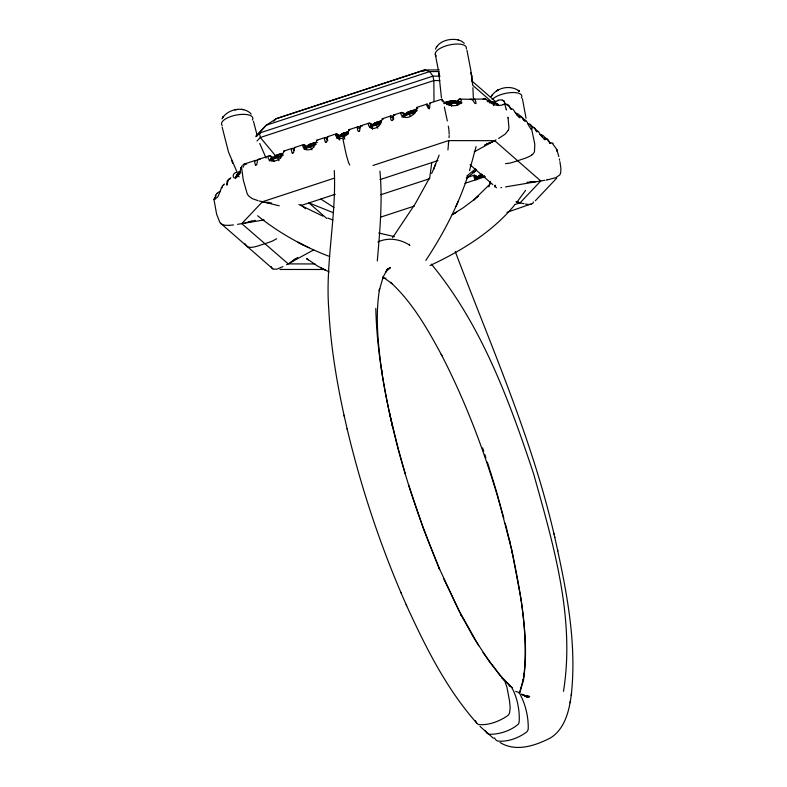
<?xml version="1.0" encoding="UTF-8"?>
<svg xmlns="http://www.w3.org/2000/svg" width="787" height="787" viewBox="0 0 787 787"><rect width="100%" height="100%" fill="white"/><g stroke="black" fill="none" stroke-linecap="round" stroke-linejoin="round"><path stroke-width="1.18" d="M449.18 134.272L448.944 130.268A7.378 0.797 80.6 0 0 448.541 127.455L448.315 126.156M390.421 116.997L390.972 119.939L392.172 120.568M449.161 135.521L449.043 137.686M357.278 127.868L357.819 130.819L359.01 131.449M293.964 148.645L293.866 151.812L292.961 153.131M377.298 260.94C379.855 231.112 382.718 201.108 379.934 171.182M447.931 149.963L448.797 140.509L372.979 165.486M413.598 114.489L415.516 111.754L416.431 108.34M416.412 108.508L416.903 107.406M571.234 695.472C577.196 642.084 566.128 588.528 554.609 536.616M426.879 104.356L427.164 104.041A25.587 2.705 75.6 0 1 427.882 104.946L429.053 108.99M431.778 162.663L429.594 178.718L380.79 194.733M500.07 742.534C515.898 752.293 535.17 745.771 550.339 737.999C563.167 730.188 568.155 714.665 570.427 700.637M570.093 702.811L571.559 693.357M348.661 131.222L347.933 133.918M448.492 142.752L448.374 144.07M456.873 105.537L457.168 102.28L454.837 100.913L449.957 101.061L444.006 102.999C449.357 100.628 455.378 100.323 460.887 102.389M488.963 186.903L490.468 181.404M563.492 691.301C575.336 617.893 553.192 543.876 533.576 473.695C509.091 400.052 481.408 324.657 431.374 264.137M476.096 146.569L469.524 170.651M220.222 191.359L221.472 187.454M430.391 103.451L430.302 103.333A17.432 1.83 75.4 0 0 430.046 103.097L429.604 107.78M220.114 191.703L217.773 196.917L214.703 199.396M467.803 176.022C457.985 206.007 443.16 234.142 425.816 260.428M435.477 49.109C438.969 40.658 450.184 38.12 458.398 39.94M235.815 176.672L239.996 171.418L240.556 171.94L237.025 174.527L235.913 177.173L237.861 174.547L240.743 172.796M238.855 174.744L241.52 167.011L243.242 179.839L247.138 193.553A7.378 4.25 61.2 0 0 248.653 195.983L252.145 198.599L258.136 200.695M519.676 693.14L523.581 679.496L523.168 681.542C527.752 654.154 524.762 626.177 521.053 598.877L521.299 600.52L511.796 550.3L497.168 493.862M439.156 155.137L433.45 169.451L435.673 164.208L435.437 164.758M493.616 105.596L494.275 102.507L487.891 100.952M519.331 693.367L523.365 679.319L523.03 681.493L524.329 673.101L524.004 675.216C528.195 633.958 520.63 592.581 512.239 552.317L512.504 553.438L509.592 540.718M476.076 179.239L475.309 177.892L481.821 174.311L481.26 177.045L474.974 179.682M484.477 175.993L483.759 177.419M508.077 117.922L508.923 127.494A7.378 5.361 -76.3 0 1 508.264 130.298L508.235 130.278M241.835 166.332L242.258 165.418M455.88 206.558L458.024 201.708M431.62 173.504L433.706 168.871M545.086 139.624C545.598 136.741 542.391 134.38 539.715 134.557M221.964 118.807C227.069 109.59 241.953 105.861 250.217 112.994M508.186 130.386L505.165 134.134L498.594 138.463M491.265 96.467L491.983 95.168L491.216 96.585C496.44 87.308 511.324 84.386 519.489 91.42L518.387 90.426L519.489 91.42M475.673 169.943L474.886 171.556L466.406 178.364M327.235 137.066L327.972 136.594M429.466 178.059L415.28 203.715L392.595 237.713M493.38 105.537L494.482 103.372C496.331 102.654 499.952 107.386 497.522 103.933L488.029 101.031M216.041 195.884L214.881 198.334M457.926 101.926L458.172 100.51M284.284 150.927L280.644 158.118M436.411 47.072L436.824 46.443M525.608 190.336L517.61 201.295M474.561 175.068C472.731 176.091 474.856 179.131 476.263 179.879M317.446 140.411L317.309 140.342A15.858 3.62 70 0 0 316.915 140.204L313.698 147.258M393.736 119.191A3.315 0.836 71.9 0 1 393.618 118.67L392.664 116.545A24.899 6.07 72.2 0 0 391.237 115.787L390.539 116.289A5.863 1.426 71.7 0 0 390.441 117.027M393.972 114.932L393.205 115.62L392.802 120.047A0.984 0.787 -40.8 0 1 392.359 120.48M383.603 119.014A31.677 7.791 69.9 0 0 383.043 118.729L382.984 118.798A15.848 3.856 69.3 0 0 382.561 118.699L379.236 125.743M270.059 160.184L271.515 158.285L276.129 155.334L282.061 153.396L276.129 155.334L273.492 158.079L271.515 158.285L269.292 160.617M326.625 138.158A24.938 6.306 71.9 0 0 325.238 137.45L324.382 139.122L325.395 142.172A0.984 0.797 -37 0 0 325.926 142.28M358.154 126.687L357.416 127.16A5.863 1.495 71.4 0 0 357.298 127.897M362.069 126.323A24.938 6.335 71.7 0 0 360.869 125.753L360.072 126.491L359.649 130.937A0.984 0.787 -40.8 0 1 359.206 131.36M303.939 144.67A15.848 4.171 74.4 0 0 303.566 144.582C301.244 145.88 304.274 149.392 306.192 149.717M293.581 149.009A25.007 6.601 71.6 0 0 292.144 148.31L291.229 150.002L292.243 153.052M295.43 147.612A24.899 6.552 71.5 0 0 294.869 147.415L294.112 147.936A5.863 1.544 72 0 0 293.945 148.615M369.811 123.225L369.703 123.185A15.858 4.407 73.7 0 0 369.211 123.067C366.772 124.228 369.792 127.907 371.739 128.202M514.255 205.446C491.944 232.401 461.31 250.846 429.997 265.563M490.271 183.843L473.843 199.898L478.211 196.17L477.394 196.858M401.852 112.344C399.088 113.603 402.698 117.361 404.793 117.371A9.08 7.417 -42.5 0 0 413.391 114.302M476.46 169.884L474.886 171.556L472.554 172.323M255.923 136.062L266.203 125.231L276.188 118.699L424.665 69.964L439.264 69.925M256.041 136.633L266.203 125.231L429.653 71.587L439.156 71.528M256.975 141.04L260.34 137.489L433.853 80.549L439.835 80.549M333.934 178.295L262.464 201.757L241.747 223.626L237.556 224.344M544.909 180.272L540.777 180.98L520.099 202.83L514.491 204.669M535.278 200.793L556.734 178.137M239.996 171.418L237.025 174.527L239.15 176.839M307.097 146.589L309.065 144.533L315.007 142.585L317.309 142.575M340.023 135.777L342.001 133.721L347.933 131.773L342.001 133.721L337.387 136.672L339.591 139.86M273.758 121.218L276.188 118.699L424.665 69.964L429.653 71.587L432.909 76.142L433.853 80.549L433.991 101.375M295.361 258.756L290.255 262.573M297.781 257.408L291.328 262.051M222.564 185.801L223.439 185.093A7.909 6.758 20.1 0 1 223.793 184.856M269.223 155.875C266.095 156.947 269.607 161.04 271.849 161.01M257.772 160.489L257.556 160.42A29.562 11.687 67.9 0 0 257.133 160.312L256.808 160.243A17.432 6.896 67.9 0 0 256.08 160.184L254.575 161.758L255.382 164.965A0.994 0.807 -36.7 0 0 255.775 165.083M260.044 159.377A25.587 10.093 67.8 0 0 258.943 159.2L257.772 159.859A5.912 2.331 68.7 0 0 257.467 160.597L256.808 164.493A1.072 0.876 -39.5 0 1 255.775 165.083M475.496 168.861L466.809 176.072M474.659 199.2L463.415 207.63L452.299 214.674L456.391 212.244L455.447 212.795M474.866 179.18L481.821 174.311M269.292 160.902L279.1 154.37M312.036 143.559L305.051 147.986L304.126 149.294L316.246 144.316L310.973 143.913L309.065 144.533L304.461 147.474L305.238 148.851M336.954 137.981L344.972 132.747M377.898 121.936L370.923 126.373L369.988 127.681L373.491 125.822L380.721 123.667L380.623 123.166L376.097 124.179L370.923 126.373L370.323 125.861L374.937 122.91L380.869 120.962L374.937 122.91L372.3 125.654L370.323 125.861M401.882 117.066L410.844 111.134M531.638 155.078L532.081 154.744A6.66 5.922 -48.9 0 0 534.442 151.704L534.806 145.024A63.245 56.271 -48.9 0 0 534.412 142.221L531.973 130.701A66.875 59.507 -48.9 0 0 531.461 128.871L531.461 128.881M256.651 135.777L258.166 134.666M258.923 134.105L260.438 132.983M276.621 238.776L272.735 240.901A55.798 49.65 -48.9 0 1 269.656 242.13L257.428 246.124A49.994 44.485 -48.9 0 1 254.703 246.823A22.341 19.872 -48.9 0 1 250.473 247.403L249.951 247.334A6.66 5.922 -48.9 0 1 246.695 246.144M270.138 160.302L281.923 156.092L281.815 155.59L272.115 158.797L271.515 158.285M337.062 138.482L340.555 136.623L347.795 134.469L347.687 133.967L337.987 137.184M404.046 116.427L407.784 114.538L415.241 112.757L415.054 111.892L409.781 111.488L407.873 112.098L403.259 115.05L404.046 116.427L402.934 116.87L402.826 116.368M443.957 103.736L445.934 102.379L462.097 102.802M505.539 186.912L540.777 180.98L494.62 140.637L474.168 151.871M496.026 139.899L494.689 140.637M288.18 263.842L241.747 223.626L264.098 219.917M287.885 263.999L286.547 264.727M313.649 249.932L288.052 263.881L315.016 263.96M493.783 141.07L494.59 140.686L448.777 140.607M416.864 110.937L403.859 115.561M461.034 102.753L461.143 103.254L454.414 103.028L446.819 104.484L446.711 103.982L455.712 101.07M491.964 142.083L486.72 143.814M491.914 142.113L484.408 145.093M229.253 179.288L227.748 180.331A5.863 4.771 41.2 0 0 227.059 181.335L226.902 185.191L228.26 180.056A5.863 4.781 44.1 0 1 228.958 179.052L230.896 177.823M282.927 266.645L276.827 269.193L273.296 269.115A7.378 5.361 -76.3 0 1 271.623 267.531L270.944 266.39M236.139 177.773L235.402 178.059M305.051 147.986L314.751 144.778M475.899 178.374L482.569 175.904L481.26 177.045M251.938 220.872L246.665 222.593M255.234 220.301L249.056 222.249M326.172 142.231L327.028 140.922L327.097 137.774A5.863 1.476 72.3 0 1 327.235 137.046M494.482 102.664L494.315 101.877L498.004 100.657M389.103 268.751L386.496 269.774L390.244 267.836L387.794 269.38L389.929 267.61L385.571 272.243L386.732 270.384L383.121 277.054L379.216 290.708L379.629 288.662C375.045 316.049 378.035 344.017 381.734 371.326L381.488 369.674C391.985 438.329 412.742 505.156 439.569 569.109L439.156 568.145L458.673 610.063L478.703 645.714M503.395 104.651C497.62 106.747 491.226 104.405 487.399 100.175M235.825 172.609L234.988 172.963A7.103 5.322 55.5 0 0 234.437 173.327C232.618 174.419 232.696 178.285 235.264 178.078M315.007 142.585L310.973 143.913L310.235 145.792L311.927 149.874M243.104 164.424L255.214 160.45M258.097 159.505L268.426 156.121M283.851 151.055L291.583 148.517M294.308 147.622L302.995 144.769M316.433 140.361L324.706 137.646M327.431 136.751L335.911 133.967M349.113 129.639L357.603 126.855M360.328 125.959L368.601 123.244M382.039 118.827L390.716 115.984M393.451 115.089L401.183 112.551M416.608 107.485L426.938 104.1M429.82 103.146L441.93 99.172M270.649 157.203L271.889 156.79L272.204 158.482M293.256 149.786L294.269 149.451L294.387 149.973M303.998 146.254L305.612 145.723L305.927 147.415M326.241 138.955L327.294 138.61L327.648 140.283A3.315 0.915 71.7 0 0 327.756 140.814M337.466 135.275L338.558 135.059M358.616 128.33L360.21 127.809M370.303 124.494L371.356 124.149L371.671 125.831M391.611 117.499L393.234 116.968M403.092 113.741L404.105 113.407L404.42 115.089A3.276 1.367 68.6 0 0 404.705 116.023M426.997 105.891L428.236 105.478M301.647 205.318L335.292 194.281M379.983 179.613L437.985 160.578M466.337 177.754L474.069 175.216M481.9 174.301L479.922 174.95L477.286 177.705L475.309 177.892M474.777 176.731L476.381 176.209L476.529 176.996M464.95 183.322L485.372 176.622M380.8 217.084L414.385 206.066M377.967 241.943C388.365 237.074 400.544 239.169 409.919 245.308M506.936 212.362L532.789 203.39A7.378 4.25 61.2 0 0 533.35 201.846M530.448 128.802L531.402 128.694M482.677 176.406L484.162 175.954M531.333 204.364L528.264 204.492M459.697 99.132L460.1 99.083A7.103 2.42 83.3 0 1 460.405 99.182M456.44 105.468C459.244 105.222 463.159 101.602 460.405 99.162M491.137 102.635L493.095 102.162L497.522 103.933L497.728 104.789M248.849 222.298L247.728 222.544M244.944 222.987L245.475 222.878M548.313 179.643L555.868 177.606L559.587 175.088A7.378 6.788 4.7 0 0 560.688 172.668L560.915 168.477L559.921 161.719M547.732 179.751L547.221 179.849M546.876 179.918L546.335 180.016M269.39 202.456L265.603 202.338M271.604 202.987L266.075 202.564M526.365 696.908L528.451 696.534M237.261 109.472L234.811 109.905M500.857 187.7L501.594 187.581M540.502 181.03L539.862 181.089M527.595 696.829L529.671 696.505L526.729 696.495L529.484 696.652L523.099 695.069L525.136 695.865L521.712 694.291M526.375 696.938L529.513 696.465L525.529 696.279L528.293 696.495L524.004 695.364L526.05 696.259L521.486 694.193M233.503 224.934L229.489 225.348M534.58 181.905L533.724 182.004M336.246 133.8L336.856 133.888M533.586 182.023L531.166 182.24M403.259 115.05L405.236 114.843L407.873 112.098L413.805 110.16L416.244 110.072M337.387 136.672L339.364 136.466M304.461 147.474L306.438 147.267M535.858 181.581L534.462 181.699M382.551 278.519L385.846 278.204M349.418 129.481L350.008 129.58M452.84 101.07L454.837 100.913L461.064 102.526M534.324 181.699L530.113 181.679M229.312 225.357L224.934 225.269L221.895 224.285A7.378 6.788 4.7 0 1 219.848 222.367L216.632 214.231L213.956 199.445M244.875 164.021L246.646 164.09M530.566 182.279L526.965 182.23M421.783 71.135L424.173 71.125M417.267 110.15L413.805 110.16L409.781 111.488L409.043 113.367L410.234 116.378M471.807 99.88A24.299 11.215 -89.8 0 1 473.302 99.083L485.195 99.103M460.316 99.132L471.915 99.319A5.863 2.695 89.5 0 1 472.554 99.88L474.768 103.274A0.994 0.718 30.2 0 0 476.115 103.284L475.21 99.89A5.863 2.715 -88.6 0 0 474.591 99.319L474.079 99.123M505.48 163.666L509.71 163.125A55.798 49.65 -48.9 0 0 512.878 162.309L525.106 158.276A49.994 44.485 -48.9 0 0 527.752 157.203A22.341 19.872 -48.9 0 0 531.658 155.128M440.09 76.142L432.909 76.142L259.405 133.082L260.34 137.489L276.237 156.633M457.739 101.149L458.959 101.149M279.985 269.459L325.11 269.498M494.482 103.372L489.317 102.074L489.514 102.94M490.714 102.261L494.275 102.507M381.056 122.615L376.835 122.29L376.097 124.179L377.79 128.251M348.129 133.426L343.909 133.101L343.171 134.98L344.863 139.063M283.31 155.128L278.037 154.724L277.299 156.603L278.992 160.686M530.694 126.245L531.205 126.294M528.156 204.472L525.5 204.069M471.403 99.123L470.37 99.221A24.938 11.48 -89.6 0 0 469.632 99.546M515.259 112.777L518.82 114.331L520.069 117.834A8.706 1.869 63.3 0 1 516.784 114.518M241.314 109.344L243.665 109.659M515.672 691.468L517.689 691.98A6.64 6.139 -57.4 0 1 519.489 693.229C525.5 703.844 528.569 716.967 528.215 729.156A6.68 6.168 -57.4 0 1 526.916 731.772C518.967 737.921 507.694 742.171 497.61 741.049A6.64 6.139 -57.4 0 1 495.81 739.79L494.334 737.822M505.608 103.963L507.015 104.317A5.853 5.027 -60.4 0 1 508.117 104.976L510.92 109.088M506.641 104.868L508.058 105.222A5.893 5.037 -57.3 0 1 509.159 105.881L511.206 109.226M510.163 107.937L513.272 109.511L516.823 114.971M264.324 202.121L263.92 202.111M544.309 137.725L545.824 138.178A5.893 5.391 -38 0 1 547.004 138.905L549.926 143.126M263.153 201.895L259.326 201.01M265.091 202.367L279.237 205.81M262.533 201.767L265.003 202.377M524.122 203.784L516.37 201.875M394.317 236.592L378.704 233.011M516.026 201.865L520.099 202.83L516.656 201.806M535.652 129.825L538.357 131.419L541.879 136.869M450.351 105.33C448.078 106.334 442.815 100.018 443.111 101.72M519.223 115.492L520.177 115.797A5.863 5.234 -49.6 0 1 521.338 116.506L524.24 120.824M520.256 116.397L522.853 117.863L524.536 120.962M531.707 126.382L534.304 127.858L536.724 131.714M532.74 127.287L533.704 127.592A5.863 5.204 -48.3 0 1 534.855 128.301L537.019 131.852M509.012 685.792L509.504 685.93A6.68 5.942 -48.9 0 1 511.707 687.307C517.334 697.666 519.902 710.494 519.135 722.25A6.64 5.912 -48.9 0 1 518.102 724.355C510.379 730.956 499.037 734.556 488.934 734.261A6.68 5.942 -48.9 0 1 486.73 732.884L485.333 730.975M545.873 138.738L546.867 139.083A5.853 5.322 -34.6 0 1 548.037 139.801L550.211 143.264M457.955 39.812L461.516 41.131L464.3 43.315M327.795 218.088L332.832 219.957M329.743 256.552C303.782 246.764 279.228 233.139 257.595 215.736M486.14 99.3L485.412 99.113A7.909 4.643 -77.9 0 0 485.126 99.093M333.491 212.765L308.907 202.908L326.684 218.412M322.827 216.12L298.893 204.492M270.807 156.269L271.889 156.79M307.019 258.854L317.643 266.124L329.202 271.928M337.033 133.967L338.479 134.882M303.379 245.032L308.957 247.728M322.473 268.741L320.909 267.964L325.818 270.413M382.866 276.965L392.113 283.723L390.549 282.297C412.722 302.749 427.794 329.468 441.969 355.744L441.212 354.317C468.098 406.407 488.324 461.762 503.808 518.239M403.485 112.994L404.105 113.407M370.657 123.677L371.356 124.149M293.571 148.969L294.269 149.451M320.87 199.062L334.003 207.532M326.615 138.128L327.294 138.61M304.943 145.241L305.612 145.723M475.712 175.688L476.381 176.209M306.822 258.697L308.307 259.848L306.615 258.539M493.36 738.245L480.04 726.431M343.555 139.476L343.004 139.299A66.875 16.95 71.8 0 0 343.358 141.119L345.798 152.639A63.245 16.025 71.8 0 0 346.457 155.442L348.395 162.102A6.66 1.682 71.8 0 0 349.772 164.965M471.934 80.982L495.889 101.887M472.869 85.399L493.144 103.087M470.036 164.729L492.869 184.65M300.959 204.777L305.494 208.732M220.576 223.252L272.814 268.829M512.239 687.907L500.148 675.521L482.992 652.472M505.785 681.827L510.871 686.598M246.725 246.095L245.023 243.793M552.759 143.932L556.753 149.402L558.829 156.593M370.923 126.373L372.782 128.911M338.174 138.05L339.846 139.722M272.115 158.797L273.974 161.345M503.995 101.385L504.949 103.136M336.866 137.558L335.705 135.472M477.119 723.489C446.495 689.087 425.718 647.337 406.672 605.774C381.528 549.08 361.725 490.016 347.333 429.692L347.097 428.659M526.129 120.736L528.008 123.441M477.119 723.489A6.64 5.627 -42.8 0 0 478.791 724.62C488.904 725.437 499.902 721.197 508.077 715.334A6.68 5.657 -42.8 0 0 509.533 712.855L510.192 707.887L509.543 701.05L507.005 687.513L504.792 681.089L489.504 661.877L474.158 638.395L460.818 614.45L461.575 615.887L443.858 579.065M531.156 125.133L532.317 127.199M504.182 680.116L503.483 679.27A6.64 5.627 -42.8 0 0 501.811 678.128M371.1 127.238L372.526 129.048M272.302 159.663L273.728 161.483M250.6 113.397L251.151 114.145M442.53 100.461L442.196 99.89M476.42 722.643L475.289 720.597M236.631 171.153L228.476 151.999L222.141 127.071M266.055 158.069L259.73 143.441M406.181 604.652L406.672 605.774M400.711 592.109L401.124 593.083M231.447 160.125L232.824 163.381M439.549 569.208L423.14 527.841L408.483 484.605M504.723 104.002L506.238 109.324M455.28 251.604C490.852 346.014 532.366 438.812 554.835 537.58M482.608 447.892L483.71 451.167M484.802 454.443L485.904 457.719M498.387 105.192L498.565 105.704M487.33 462.107L489.809 469.78M490.153 470.882L496.843 492.77M405.226 473.656L398.33 449.279L389.595 413.509L392.526 426.318L392.28 425.275M257.251 135.797L253.453 121.188M441.979 99.398L442.146 100.126M505.264 523.266L509.819 541.682M506.257 109.383L506.405 109.983M498.043 104.602L498.161 105.094M496.951 103.668L497.059 104.169M495.318 102.949L495.436 103.451M493.213 102.477L493.331 102.979M553.841 533.37L554.058 534.304M557.629 549.808L557.885 550.93M334.308 170.553C336.462 217.055 325.149 263.133 328.799 309.685C330.668 345.65 336.561 381.292 344.312 416.431M344.037 415.231L347.333 429.692M444.36 107.042L447.321 120.982M522.401 98.611L526.05 118.237M559.35 158.954L559.626 160.282M466.957 50.191L470.783 70.122L472.662 84.78M239.533 172.746L239.642 173.248M237.753 174.045L237.861 174.547M236.503 175.373L236.612 175.875M479.716 176.849L479.824 177.35M477.109 177.951L477.217 178.452M435.27 54.293L438.3 69.787M413.559 112.354L413.667 112.856M410.529 113.092L410.637 113.594M407.676 114.036L407.784 114.538M405.069 115.138L405.177 115.64M377.593 123.903L377.701 124.405M374.74 124.848L374.848 125.349M372.133 125.95L372.241 126.451M344.657 134.715L344.765 135.216M341.804 135.649L341.912 136.151M339.197 136.761L339.305 137.263M389.87 414.7C382.236 379.747 376.639 344.194 375.802 308.376M311.731 145.526L311.839 146.028M308.868 146.461L308.976 146.962M306.261 147.562L306.369 148.064M278.785 156.328L278.893 156.829M275.932 157.272L276.04 157.774M273.325 158.374L273.433 158.876M271.082 159.604L271.19 160.105M458.555 102.497L458.664 102.999M455.791 102.487L455.899 102.989M452.81 102.743L452.918 103.245M451.246 102.792L451.856 105.97M449.741 103.254L449.849 103.756M338.558 135.089L338.843 136.613M476.538 177.075L476.696 177.882M507.93 117.184L508.058 117.863M495.161 185.683L495.269 186.185A3.522 3.237 4.7 0 0 495.446 186.667A2.302 2.115 4.7 0 0 496.528 187.709M442.176 100.293L442.274 101.139M438.664 71.912L439.107 74.676M438.772 72.601L441.428 97.647M471.61 75.65L472.062 79.133M471.984 78.493L472.387 81.956M472.908 87.662L473.39 98.965M451.423 103.658L451.492 106.029M222.278 125.546A15.927 6.099 -11.3 0 1 236.592 114.991A15.927 6.099 -11.3 0 1 252.352 120.037M436.332 56.005A15.927 6.188 -12.5 0 1 448.974 45.056A15.927 6.188 -12.5 0 1 466.288 48.951M492.239 99.369A15.927 5.981 -12.7 0 1 511.589 92.561A15.927 5.981 -12.7 0 1 521.388 97.903M494.58 186.824A27.338 9.7 -19.2 0 1 495.584 185.299M409.319 244.275A17.54 2.764 -77.1 0 1 409.26 244.973M495.121 185.683A11.254 10.349 4.7 0 1 495.102 185.348M214.802 197.675A10.526 2.715 -86.4 0 1 213.956 199.081M214.733 199.131A12.228 4.722 -75.9 0 1 213.975 199.337M240.852 167.562A6.808 0.512 -62.3 0 1 240.635 168.025M304.116 144.847A31.677 8.254 73.7 0 1 304.962 145.369M313.629 147.208A6.758 5.588 -37.5 0 1 306.241 149.619M317.476 140.509A32.119 7.329 70 0 1 317.643 140.607M270.01 155.846A29.778 11.402 79 0 1 270.787 156.072M269.203 155.806A16.438 6.089 74.9 0 1 269.744 155.796M280.526 158.01A9.08 7.526 -38.4 0 1 271.909 160.853M284.235 150.809A15.858 3.148 69.1 0 1 284.51 150.809M284.422 150.494A31.962 5.942 65.3 0 1 284.992 150.72M272.43 159.427A3.256 1.594 66.8 0 1 272.174 158.472M229.656 179.042A24.299 19.803 42.9 0 1 230.129 178.905M292.764 153.16A0.984 0.797 -37 0 1 292.233 153.062M327.963 136.554A24.948 6.286 71.8 0 1 328.602 136.8M235.795 172.491A23.846 18.258 72.2 0 1 239.976 172.019M238.805 174.576A14.835 6.04 -84.3 0 1 236.13 177.695M243.203 167.198A8.185 3.197 89.5 0 1 244.265 164.827M244.757 163.893A25.568 12.248 64.4 0 1 245.052 163.903M217.212 193.209A13.399 13.084 -22.1 0 1 220.449 191.231M215.874 195.058A6.217 5.263 -28.1 0 1 217.153 193.317M215.215 196.012A5.765 3.443 -41.3 0 1 215.559 195.215M222.023 187.877A5.765 3.591 -81.6 0 1 222.308 187.217M221.964 186.794A5.991 5.125 74.2 0 1 222.623 185.87M223.547 184.532A13.054 11.234 22.1 0 1 224.423 184.079M338.99 137.391A3.286 1.367 69.4 0 1 338.803 136.584M336.098 135.571A6.916 1.84 73.1 0 1 336.344 134.026M336.747 136.082A5.883 2.017 54.5 0 1 336.521 135.423M342.837 138.246A6.719 5.037 -15 0 1 337.249 137.243M346.634 133.79A6.719 4.269 -49.3 0 1 342.788 138.119M505.234 103.461A10.526 2.263 50.3 0 1 504.595 103.835M504.595 103.864A12.228 8.795 26.7 0 1 503.247 104.455M443.297 100.913A6.808 2.764 20.3 0 1 442.884 100.49M371.828 126.314A3.286 1.308 69 0 1 371.72 125.861M379.068 125.615A6.758 5.489 -42.9 0 1 371.759 128.173M369.792 123.136A32.119 8.932 73.7 0 1 370.638 123.579M417.602 108.429A29.778 3.443 65.2 0 1 417.818 108.665M417.071 107.878A16.438 2.164 68.9 0 1 417.376 108.222M401.872 112.472A15.858 4.87 74.7 0 1 402.314 112.62M402.423 112.807A31.962 10.123 78.6 0 1 403.524 113.515M393.962 114.892A25.007 6.07 72 0 1 394.848 115.305M358.144 126.648A24.948 6.355 71.9 0 1 359.541 127.356M429.594 107.78A0.994 0.797 -40.3 0 1 429.279 108.134A1.072 0.876 -39.8 0 1 428.177 108.252L426.908 105.005A5.912 0.63 74.7 0 1 426.888 104.386M458.024 100.156A23.846 8.391 71.6 0 1 459.647 99.005M456.411 105.419A14.835 11.343 36.9 0 1 450.351 105.232M497.935 100.156A13.399 11.5 -83.2 0 1 502.136 100.126M502.254 100.047A6.217 4.86 -50.7 0 1 503.601 100.923M503.916 100.775A5.765 3.886 -19.6 0 1 504.27 101.257M487.36 101.434A5.765 1.151 50.9 0 1 487.684 101.769M486.159 99.585A5.991 2.941 70.4 0 1 486.848 100.097M483.188 99.064A13.054 7.693 -79.4 0 1 485.166 98.887M348.523 129.757A6.916 1.663 70.6 0 1 349.576 130.18M348.71 130.603A5.883 0.826 88.2 0 1 348.749 130.829M531.973 126.717A6.985 1.544 67.3 0 1 531.087 128.861A6.985 1.544 67.3 0 1 527.802 123.579M525.057 120.48A5.824 4.171 68.4 0 1 525.765 121.228M522.932 119.034A6.512 5.853 -72.6 0 1 525.283 119.988M557.058 149.727A12.228 6.847 76.8 0 1 556.576 151.065M476.696 178.167A3.296 1.328 69.9 0 1 476.637 177.852M475.397 176.199A30.831 5.971 66.1 0 1 476.096 176.819M474.64 175.314A16.429 3.551 71.2 0 1 475.053 175.58M545.116 139.702A8.706 1.515 64.4 0 1 541.771 135.876M549.542 143.077A13.399 11.323 -16.1 0 1 550.211 143.155M550.388 142.555A6.217 5.981 -44.8 0 1 552.179 143.352M552.336 143.057A5.765 5.283 66.6 0 1 553.025 143.598M529.897 124.808A5.824 3.955 8.6 0 1 530.674 125.379M527.733 123.667A6.512 5.539 -29.3 0 1 530.349 124.474M223.036 116.87L222.554 117.637L223.036 116.87M497.866 90.19L496.42 90.997L498.348 89.934L497.866 90.19M244.265 164.07L244.265 164.07M303.467 245.072L298.007 242.278L303.467 245.072M471.698 76.309L471.206 72.817L471.698 76.309"/></g></svg>
